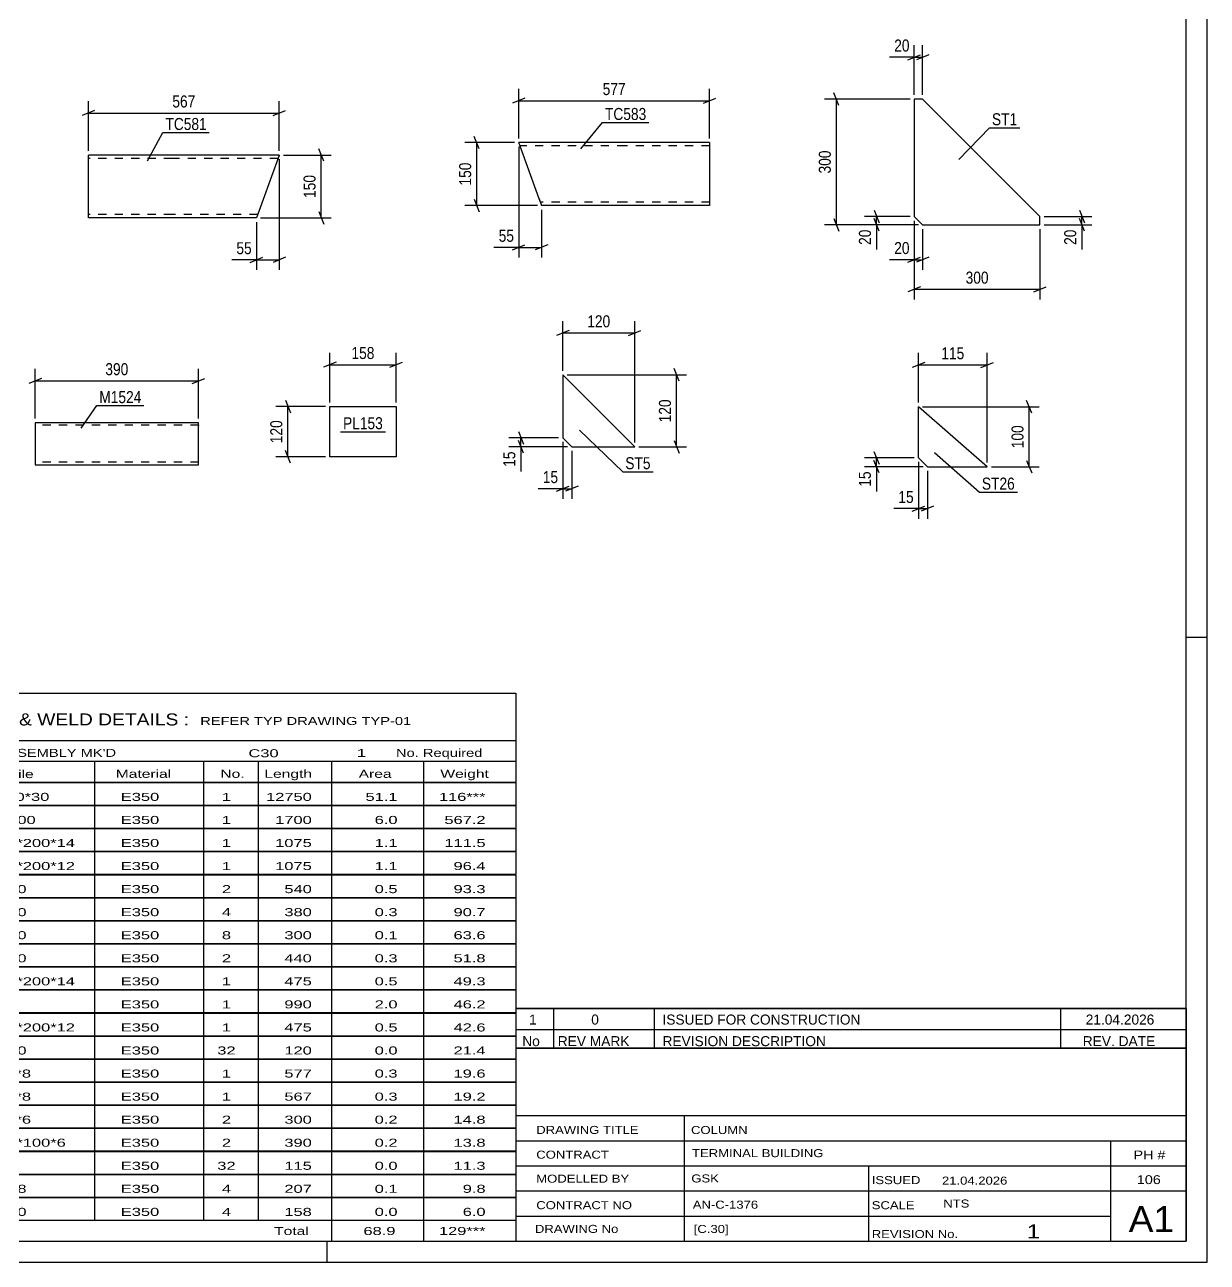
# Model space of a CAD drawing. Header units: millimetres. Extents: x 0 to 841, y 0 to 594.
# Drawn here: x 558.8 to 841, y 0 to 295.2 of the extents above; entities that cross this region are included whole.
import ezdxf

# ---------------------------------------------------------------- set-up
doc = ezdxf.new("R2010")
doc.units = ezdxf.units.MM
doc.linetypes.add('DXK_LINE_DOT2', pattern=[3.9198, 1.9599, -1.9599])
doc.styles.add('Arial Narrow', font='ARIALN.TTF', dxfattribs={"height": 0.2})

# ---------------------------------------------------------------- blocks, each defined once
blk = doc.blocks.new('Unknown-284856302-1131')
at = {"color": 5, "linetype": 'Continuous'}
for p, q in [((841, 0), (841, 594)), ((836, 5), (836, 589)), ((841, 149), (836, 149)), ((5, 5), (836, 5)), ((631, 0), (631, 5)), ((0, 0), (841, 0))]:
    blk.add_line(p, q, dxfattribs=at)
blk = doc.blocks.new('Part-284856302-32561 - 32560')
at = {"color": 2, "linetype": 'Continuous'}
for p, q in [((702.15, 267.09), (676.69, 267.09)), ((681.57, 253.69), (676.69, 267.09)), ((722.25, 267.09), (702.25, 267.09)), ((722.25, 267.09), (722.25, 266.97)), ((722.25, 266.97), (722.25, 252.09)), ((681.57, 253.69), (682.15, 252.09)), ((702.15, 252.09), (682.15, 252.09)), ((722.25, 252.09), (702.25, 252.09))]:
    blk.add_line(p, q, dxfattribs=at)
at = {"color": 7, "linetype": 'DXK_LINE_DOT2'}
for p, q in [((702.15, 266.29), (676.98, 266.29)), ((722.25, 266.29), (702.25, 266.29)), ((682.11, 252.21), (681.57, 253.69)), ((681.86, 252.89), (681.84, 252.95)), ((702.15, 252.89), (681.86, 252.89)), ((722.25, 252.89), (702.25, 252.89)), ((722.25, 252.89), (722.25, 252.95))]:
    blk.add_line(p, q, dxfattribs=at)
blk = doc.blocks.new('Part-284856302-32621 - 32620')
at = {"color": 2, "linetype": 'Continuous'}
for p, q in [((687.22, 211.68), (687.22, 196.68)), ((687.22, 211.68), (704.37, 194.53)), ((687.22, 196.68), (689.37, 194.53)), ((689.37, 194.53), (704.37, 194.53))]:
    blk.add_line(p, q, dxfattribs=at)
blk = doc.blocks.new('Part-284856302-32639 - 32638')
at = {"color": 2, "linetype": 'Continuous'}
for p, q in [((773.08, 277.47), (771.08, 277.47)), ((771.08, 277.47), (771.08, 249.47)), ((801.08, 249.47), (773.08, 277.47)), ((771.08, 249.47), (773.08, 247.47)), ((801.08, 247.47), (801.08, 249.47)), ((773.08, 247.47), (801.08, 247.47))]:
    blk.add_line(p, q, dxfattribs=at)
blk = doc.blocks.new('Part-284856302-32654 - 32653')
at = {"color": 2, "linetype": 'Continuous'}
for p, q in [((594, 264.13), (574, 264.13)), ((574, 250.73), (574, 264.13)), ((619.56, 264.13), (594.1, 264.13)), ((619.56, 264.13), (618.98, 262.53)), ((618.98, 262.53), (614.1, 249.13)), ((574, 249.13), (574, 250.73)), ((594, 249.13), (574, 249.13)), ((614.1, 249.13), (594.1, 249.13))]:
    blk.add_line(p, q, dxfattribs=at)
at = {"color": 7, "linetype": 'DXK_LINE_DOT2'}
for p, q in [((594, 263.33), (574, 263.33)), ((619.27, 263.33), (594.1, 263.33)), ((619.52, 264.01), (618.98, 262.53)), ((574, 249.26), (574, 250.73)), ((574, 249.93), (574, 249.99)), ((594, 249.93), (574, 249.93)), ((614.4, 249.93), (594.1, 249.93)), ((614.4, 249.93), (614.42, 249.99))]:
    blk.add_line(p, q, dxfattribs=at)
blk = doc.blocks.new('Part-284856302-32680 - 32679')
at = {"color": 2, "linetype": 'Continuous'}
for p, q in [((631.62, 192.12), (631.62, 204.12)), ((631.62, 204.12), (647.43, 204.12)), ((647.43, 204.12), (647.43, 192.12)), ((647.43, 192.12), (631.62, 192.12))]:
    blk.add_line(p, q, dxfattribs=at)
blk = doc.blocks.new('Part-284856302-32694 - 32693')
at = {"color": 2, "linetype": 'Continuous'}
for p, q in [((600.3, 200.26), (561.29, 200.26)), ((561.29, 200.26), (561.29, 190.35)), ((600.3, 191.46), (600.3, 200.26)), ((561.29, 190.35), (561.29, 190.26)), ((561.29, 190.26), (600.3, 190.26)), ((600.3, 190.26), (600.3, 191.46))]:
    blk.add_line(p, q, dxfattribs=at)
at = {"color": 7, "linetype": 'DXK_LINE_DOT2'}
for p, q in [((600.3, 199.66), (561.29, 199.66)), ((600.3, 199.66), (600.3, 199.61)), ((600.3, 199.61), (600.3, 199.66)), ((600.3, 199.52), (600.3, 199.61)), ((600.3, 199.61), (600.3, 199.52)), ((561.29, 190.86), (561.29, 190.9)), ((600.3, 190.86), (561.29, 190.86)), ((600.3, 190.9), (600.3, 191.23)), ((600.3, 190.86), (600.3, 190.9))]:
    blk.add_line(p, q, dxfattribs=at)
blk = doc.blocks.new('Part-284856302-32742 - 32741')
at = {"color": 2, "linetype": 'Continuous'}
for p, q in [((772.07, 191.92), (772.07, 204.06)), ((788.5, 189.78), (772.07, 204.06)), ((774.21, 189.78), (772.07, 191.92)), ((774.21, 189.78), (788.5, 189.78))]:
    blk.add_line(p, q, dxfattribs=at)
blk = doc.blocks.new('StraightDimension-284856302-32804 - 32560')
at = {"color": 7, "linetype": 'Continuous'}
for p, q in [((675.69, 267.09), (663.84, 267.09)), ((667.29, 265.59), (666.09, 268.59)), ((666.69, 252.09), (666.69, 267.09)), ((681.15, 252.09), (663.84, 252.09)), ((666.09, 253.59), (667.29, 250.59))]:
    blk.add_line(p, q, dxfattribs=at)
at = {"color": 0}
blk.add_wipeout([(665.94, 262.93), (661.74, 262.93), (661.74, 256.25), (665.94, 256.25)], dxfattribs=at)
at = {"color": 3, "style": 'Arial Narrow'}
blk.add_text('150', height=2.863, rotation=90.0002, dxfattribs=at).set_placement((665.34, 256.85))
blk = doc.blocks.new('StraightDimension-284856302-32811 - 32560')
at = {"color": 7, "linetype": 'Continuous'}
for p, q in [((678.19, 277.69), (675.19, 276.49)), ((676.69, 268.09), (676.69, 279.94)), ((720.75, 276.49), (723.75, 277.69)), ((722.25, 268.09), (722.25, 279.94)), ((676.69, 277.09), (722.25, 277.09))]:
    blk.add_line(p, q, dxfattribs=at)
at = {"color": 0}
blk.add_wipeout([(702.81, 277.84), (702.81, 282.04), (696.13, 282.04), (696.13, 277.84)], dxfattribs=at)
at = {"color": 3, "style": 'Arial Narrow'}
blk.add_text('577', height=2.863, dxfattribs=at).set_placement((696.73, 278.44))
blk = doc.blocks.new('StraightDimension-284856302-32799 - 32560')
at = {"color": 7, "linetype": 'Continuous'}
for p, q in [((676.69, 266.09), (676.69, 239.69)), ((682.15, 251.09), (682.15, 239.69)), ((675.19, 241.49), (678.19, 242.69)), ((676.69, 242.09), (682.15, 242.09)), ((683.65, 242.69), (680.65, 241.49))]:
    blk.add_line(p, q, dxfattribs=at)
at = {"color": 0}
blk.add_wipeout([(676.17, 242.84), (676.17, 247.04), (671.31, 247.04), (671.31, 242.84)], dxfattribs=at)
at = {"color": 7, "linetype": 'Continuous'}
blk.add_line((676.69, 242.09), (670.79, 242.09), dxfattribs=at)
blk.add_line((676.69, 242.09), (670.79, 242.09), dxfattribs=at)
at = {"color": 3, "style": 'Arial Narrow'}
blk.add_text('55', height=2.863, dxfattribs=at).set_placement((671.91, 243.44))
blk = doc.blocks.new('StraightDimension-284856302-33024 - 32620')
at = {"color": 7, "linetype": 'Continuous'}
for p, q in [((676.62, 198.18), (677.82, 195.18)), ((686.22, 196.68), (674.37, 196.68)), ((677.82, 193.03), (676.62, 196.03)), ((677.22, 194.53), (677.22, 196.68)), ((688.37, 194.53), (674.37, 194.53))]:
    blk.add_line(p, q, dxfattribs=at)
at = {"color": 0}
blk.add_wipeout([(676.47, 194.01), (672.27, 194.01), (672.27, 189.15), (676.47, 189.15)], dxfattribs=at)
at = {"color": 7, "linetype": 'Continuous'}
blk.add_line((677.22, 194.53), (677.22, 188.63), dxfattribs=at)
blk.add_line((677.22, 194.53), (677.22, 188.63), dxfattribs=at)
at = {"color": 3, "style": 'Arial Narrow'}
blk.add_text('15', height=2.863, rotation=90.0002, dxfattribs=at).set_placement((675.87, 189.75))
blk = doc.blocks.new('StraightDimension-284856302-33019 - 32620')
at = {"color": 7, "linetype": 'Continuous'}
for p, q in [((687.22, 212.68), (687.22, 224.53)), ((704.37, 195.53), (704.37, 224.53)), ((688.72, 222.28), (685.72, 221.08)), ((687.22, 221.68), (704.37, 221.68)), ((702.87, 221.08), (705.87, 222.28))]:
    blk.add_line(p, q, dxfattribs=at)
at = {"color": 0}
blk.add_wipeout([(699.14, 222.43), (699.14, 226.63), (692.45, 226.63), (692.45, 222.43)], dxfattribs=at)
at = {"color": 3, "style": 'Arial Narrow'}
blk.add_text('120', height=2.863, dxfattribs=at).set_placement((693.05, 223.03))
blk = doc.blocks.new('StraightDimension-284856302-33029 - 32620')
at = {"color": 7, "linetype": 'Continuous'}
for p, q in [((714.97, 210.18), (713.77, 213.18)), ((688.22, 211.68), (716.77, 211.68)), ((714.37, 194.53), (714.37, 211.68)), ((713.77, 196.03), (714.97, 193.03)), ((705.37, 194.53), (716.77, 194.53))]:
    blk.add_line(p, q, dxfattribs=at)
at = {"color": 0}
blk.add_wipeout([(713.62, 206.45), (709.42, 206.45), (709.42, 199.76), (713.62, 199.76)], dxfattribs=at)
at = {"color": 3, "style": 'Arial Narrow'}
blk.add_text('120', height=2.863, rotation=90.0002, dxfattribs=at).set_placement((713.02, 200.36))
blk = doc.blocks.new('StraightDimension-284856302-33014 - 32620')
at = {"color": 7, "linetype": 'Continuous'}
for p, q in [((687.22, 195.68), (687.22, 182.13)), ((689.37, 193.53), (689.37, 182.13)), ((685.72, 183.93), (688.72, 185.13)), ((687.22, 184.53), (689.37, 184.53)), ((690.87, 185.13), (687.87, 183.93))]:
    blk.add_line(p, q, dxfattribs=at)
at = {"color": 0}
blk.add_wipeout([(686.7, 185.28), (686.7, 189.48), (681.84, 189.48), (681.84, 185.28)], dxfattribs=at)
at = {"color": 7, "linetype": 'Continuous'}
blk.add_line((687.22, 184.53), (681.32, 184.53), dxfattribs=at)
blk.add_line((687.22, 184.53), (681.32, 184.53), dxfattribs=at)
at = {"color": 3, "style": 'Arial Narrow'}
blk.add_text('15', height=2.863, dxfattribs=at).set_placement((682.44, 185.88))
blk = doc.blocks.new('StraightDimension-284856302-33034 - 32638')
at = {"color": 7, "linetype": 'Continuous'}
for p, q in [((771.08, 278.47), (771.08, 290.32)), ((773.08, 278.47), (773.08, 290.32)), ((769.58, 286.87), (772.58, 288.07)), ((771.08, 287.47), (773.08, 287.47)), ((774.58, 288.07), (771.58, 286.87))]:
    blk.add_line(p, q, dxfattribs=at)
at = {"color": 0}
blk.add_wipeout([(770.56, 288.22), (770.56, 292.42), (765.7, 292.42), (765.7, 288.22)], dxfattribs=at)
at = {"color": 7, "linetype": 'Continuous'}
blk.add_line((771.08, 287.47), (765.17, 287.47), dxfattribs=at)
blk.add_line((771.08, 287.47), (765.17, 287.47), dxfattribs=at)
at = {"color": 3, "style": 'Arial Narrow'}
blk.add_text('20', height=2.863, dxfattribs=at).set_placement((766.3, 288.82))
blk = doc.blocks.new('StraightDimension-284856302-33039 - 32638')
at = {"color": 7, "linetype": 'Continuous'}
for p, q in [((771.08, 248.47), (771.08, 236.76)), ((773.08, 246.47), (773.08, 236.76)), ((769.58, 238.56), (772.58, 239.76)), ((771.08, 239.16), (773.08, 239.16)), ((774.58, 239.76), (771.58, 238.56))]:
    blk.add_line(p, q, dxfattribs=at)
at = {"color": 0}
blk.add_wipeout([(770.56, 239.91), (770.56, 244.11), (765.7, 244.11), (765.7, 239.91)], dxfattribs=at)
at = {"color": 7, "linetype": 'Continuous'}
blk.add_line((771.08, 239.16), (765.17, 239.16), dxfattribs=at)
blk.add_line((771.08, 239.16), (765.17, 239.16), dxfattribs=at)
at = {"color": 3, "style": 'Arial Narrow'}
blk.add_text('20', height=2.863, dxfattribs=at).set_placement((766.3, 240.51))
blk = doc.blocks.new('StraightDimension-284856302-33044 - 32638')
at = {"color": 7, "linetype": 'Continuous'}
for p, q in [((810.48, 250.97), (811.68, 247.97)), ((802.08, 249.47), (813.48, 249.47)), ((811.68, 245.97), (810.48, 248.97)), ((811.08, 247.47), (811.08, 249.47)), ((802.08, 247.47), (813.48, 247.47))]:
    blk.add_line(p, q, dxfattribs=at)
at = {"color": 0}
blk.add_wipeout([(810.33, 246.94), (806.13, 246.94), (806.13, 242.09), (810.33, 242.09)], dxfattribs=at)
at = {"color": 7, "linetype": 'Continuous'}
blk.add_line((811.08, 247.47), (811.08, 241.56), dxfattribs=at)
blk.add_line((811.08, 247.47), (811.08, 241.56), dxfattribs=at)
at = {"color": 3, "style": 'Arial Narrow'}
blk.add_text('20', height=2.863, rotation=90.0002, dxfattribs=at).set_placement((809.73, 242.69))
blk = doc.blocks.new('StraightDimension-284856302-33049 - 32638')
at = {"color": 7, "linetype": 'Continuous'}
for p, q in [((761.49, 250.97), (762.69, 247.97)), ((770.08, 249.47), (759.24, 249.47)), ((762.69, 245.97), (761.49, 248.97)), ((762.09, 247.47), (762.09, 249.47)), ((772.08, 247.47), (759.24, 247.47))]:
    blk.add_line(p, q, dxfattribs=at)
at = {"color": 0}
blk.add_wipeout([(761.34, 246.94), (757.14, 246.94), (757.14, 242.09), (761.34, 242.09)], dxfattribs=at)
at = {"color": 7, "linetype": 'Continuous'}
blk.add_line((762.09, 247.47), (762.09, 241.56), dxfattribs=at)
blk.add_line((762.09, 247.47), (762.09, 241.56), dxfattribs=at)
at = {"color": 3, "style": 'Arial Narrow'}
blk.add_text('20', height=2.863, rotation=90.0002, dxfattribs=at).set_placement((760.74, 242.69))
blk = doc.blocks.new('StraightDimension-284856302-33054 - 32638')
at = {"color": 7, "linetype": 'Continuous'}
for p, q in [((771.08, 248.47), (771.08, 229.7)), ((801.08, 246.47), (801.08, 229.7)), ((772.58, 232.7), (769.58, 231.5)), ((771.08, 232.1), (801.08, 232.1)), ((799.58, 231.5), (802.58, 232.7))]:
    blk.add_line(p, q, dxfattribs=at)
at = {"color": 0}
blk.add_wipeout([(789.42, 232.85), (789.42, 237.05), (782.74, 237.05), (782.74, 232.85)], dxfattribs=at)
at = {"color": 3, "style": 'Arial Narrow'}
blk.add_text('300', height=2.863, dxfattribs=at).set_placement((783.34, 233.45))
blk = doc.blocks.new('StraightDimension-284856302-33059 - 32638')
at = {"color": 7, "linetype": 'Continuous'}
for p, q in [((753.11, 275.97), (751.91, 278.97)), ((770.08, 277.47), (749.66, 277.47)), ((752.51, 247.47), (752.51, 277.47)), ((751.91, 248.97), (753.11, 245.97)), ((772.08, 247.47), (749.66, 247.47))]:
    blk.add_line(p, q, dxfattribs=at)
at = {"color": 0}
blk.add_wipeout([(751.76, 265.81), (747.56, 265.81), (747.56, 259.13), (751.76, 259.13)], dxfattribs=at)
at = {"color": 3, "style": 'Arial Narrow'}
blk.add_text('300', height=2.863, rotation=90.0002, dxfattribs=at).set_placement((751.16, 259.73))
blk = doc.blocks.new('StraightDimension-284856302-34618 - 32653')
at = {"color": 7, "linetype": 'Continuous'}
for p, q in [((620.56, 264.13), (631.96, 264.13)), ((630.16, 262.63), (628.96, 265.63)), ((629.56, 249.13), (629.56, 264.13)), ((615.1, 249.13), (631.96, 249.13)), ((628.96, 250.63), (630.16, 247.63))]:
    blk.add_line(p, q, dxfattribs=at)
at = {"color": 0}
blk.add_wipeout([(628.81, 259.98), (624.61, 259.98), (624.61, 253.29), (628.81, 253.29)], dxfattribs=at)
at = {"color": 3, "style": 'Arial Narrow'}
blk.add_text('150', height=2.863, rotation=90.0002, dxfattribs=at).set_placement((628.21, 253.89))
blk = doc.blocks.new('StraightDimension-284856302-33064 - 32653')
at = {"color": 7, "linetype": 'Continuous'}
for p, q in [((619.56, 263.13), (619.56, 236.73)), ((614.1, 248.13), (614.1, 236.73)), ((612.6, 238.53), (615.6, 239.73)), ((614.1, 239.13), (619.56, 239.13)), ((621.06, 239.73), (618.06, 238.53))]:
    blk.add_line(p, q, dxfattribs=at)
at = {"color": 0}
blk.add_wipeout([(613.58, 239.88), (613.58, 244.08), (608.72, 244.08), (608.72, 239.88)], dxfattribs=at)
at = {"color": 7, "linetype": 'Continuous'}
blk.add_line((614.1, 239.13), (608.2, 239.13), dxfattribs=at)
blk.add_line((614.1, 239.13), (608.2, 239.13), dxfattribs=at)
at = {"color": 3, "style": 'Arial Narrow'}
blk.add_text('55', height=2.863, dxfattribs=at).set_placement((609.32, 240.48))
blk = doc.blocks.new('StraightDimension-284856302-33079 - 32653')
at = {"color": 7, "linetype": 'Continuous'}
for p, q in [((575.5, 274.73), (572.5, 273.53)), ((574, 265.13), (574, 276.98)), ((618.06, 273.53), (621.06, 274.73)), ((619.56, 265.13), (619.56, 276.98)), ((574, 274.13), (619.56, 274.13))]:
    blk.add_line(p, q, dxfattribs=at)
at = {"color": 0}
blk.add_wipeout([(600.13, 274.88), (600.13, 279.08), (593.44, 279.08), (593.44, 274.88)], dxfattribs=at)
at = {"color": 3, "style": 'Arial Narrow'}
blk.add_text('567', height=2.863, dxfattribs=at).set_placement((594.04, 275.48))
blk = doc.blocks.new('StraightDimension-284856302-33138 - 32679')
at = {"color": 7, "linetype": 'Continuous'}
for p, q in [((630.62, 204.12), (618.77, 204.12)), ((621.02, 205.62), (622.22, 202.62)), ((621.62, 192.12), (621.62, 204.12)), ((630.62, 192.12), (618.77, 192.12)), ((622.22, 190.62), (621.02, 193.62))]:
    blk.add_line(p, q, dxfattribs=at)
at = {"color": 0}
blk.add_wipeout([(620.87, 201.47), (616.67, 201.47), (616.67, 194.78), (620.87, 194.78)], dxfattribs=at)
at = {"color": 3, "style": 'Arial Narrow'}
blk.add_text('120', height=2.863, rotation=90.0002, dxfattribs=at).set_placement((620.27, 195.38))
blk = doc.blocks.new('StraightDimension-284856302-33143 - 32679')
at = {"color": 7, "linetype": 'Continuous'}
for p, q in [((631.62, 205.12), (631.62, 216.97)), ((647.43, 205.12), (647.43, 216.97)), ((633.12, 214.72), (630.12, 213.52)), ((631.62, 214.12), (647.43, 214.12)), ((645.93, 213.52), (648.93, 214.72))]:
    blk.add_line(p, q, dxfattribs=at)
at = {"color": 0}
blk.add_wipeout([(642.86, 214.87), (642.86, 219.07), (636.18, 219.07), (636.18, 214.87)], dxfattribs=at)
at = {"color": 3, "style": 'Arial Narrow'}
blk.add_text('158', height=2.863, dxfattribs=at).set_placement((636.78, 215.47))
blk = doc.blocks.new('StraightDimension-284856302-33148 - 32693')
at = {"color": 7, "linetype": 'Continuous'}
for p, q in [((561.29, 201.26), (561.29, 213.11)), ((600.3, 201.26), (600.3, 213.11)), ((562.79, 210.86), (559.79, 209.66)), ((561.29, 210.26), (600.3, 210.26)), ((598.8, 209.66), (601.8, 210.86))]:
    blk.add_line(p, q, dxfattribs=at)
at = {"color": 0}
blk.add_wipeout([(584.14, 211.01), (584.14, 215.21), (577.45, 215.21), (577.45, 211.01)], dxfattribs=at)
at = {"color": 3, "style": 'Arial Narrow'}
blk.add_text('390', height=2.863, dxfattribs=at).set_placement((578.05, 211.61))
blk = doc.blocks.new('StraightDimension-284856302-33242 - 32741')
at = {"color": 7, "linetype": 'Continuous'}
for p, q in [((773.07, 204.06), (800.9, 204.06)), ((799.1, 202.56), (797.9, 205.56)), ((798.5, 189.78), (798.5, 204.06)), ((789.5, 189.78), (800.9, 189.78)), ((797.9, 191.28), (799.1, 188.28))]:
    blk.add_line(p, q, dxfattribs=at)
at = {"color": 0}
blk.add_wipeout([(797.75, 200.26), (793.55, 200.26), (793.55, 193.58), (797.75, 193.58)], dxfattribs=at)
at = {"color": 3, "style": 'Arial Narrow'}
blk.add_text('100', height=2.863, rotation=90.0002, dxfattribs=at).set_placement((797.15, 194.18))
blk = doc.blocks.new('StraightDimension-284856302-33232 - 32741')
at = {"color": 7, "linetype": 'Continuous'}
for p, q in [((772.07, 205.06), (772.07, 216.91)), ((788.5, 190.78), (788.5, 216.91)), ((773.57, 214.66), (770.57, 213.46)), ((772.07, 214.06), (788.5, 214.06)), ((787, 213.46), (790, 214.66))]:
    blk.add_line(p, q, dxfattribs=at)
at = {"color": 0}
blk.add_wipeout([(783.63, 214.81), (783.63, 219.01), (776.94, 219.01), (776.94, 214.81)], dxfattribs=at)
at = {"color": 3, "style": 'Arial Narrow'}
blk.add_text('115', height=2.863, dxfattribs=at).set_placement((777.54, 215.41))
blk = doc.blocks.new('StraightDimension-284856302-33227 - 32741')
at = {"color": 7, "linetype": 'Continuous'}
for p, q in [((772.07, 190.92), (772.07, 177.38)), ((774.21, 188.78), (774.21, 177.38)), ((770.57, 179.18), (773.57, 180.38)), ((775.71, 180.38), (772.71, 179.18)), ((772.07, 179.78), (774.21, 179.78))]:
    blk.add_line(p, q, dxfattribs=at)
at = {"color": 0}
blk.add_wipeout([(771.55, 180.53), (771.55, 184.73), (766.69, 184.73), (766.69, 180.53)], dxfattribs=at)
at = {"color": 7, "linetype": 'Continuous'}
blk.add_line((772.07, 179.78), (766.17, 179.78), dxfattribs=at)
blk.add_line((772.07, 179.78), (766.17, 179.78), dxfattribs=at)
at = {"color": 3, "style": 'Arial Narrow'}
blk.add_text('15', height=2.863, dxfattribs=at).set_placement((767.29, 181.13))
blk = doc.blocks.new('StraightDimension-284856302-33237 - 32741')
at = {"color": 7, "linetype": 'Continuous'}
for p, q in [((771.07, 191.92), (759.22, 191.92)), ((761.47, 193.42), (762.67, 190.42)), ((762.07, 189.78), (762.07, 191.92)), ((773.21, 189.78), (759.22, 189.78)), ((762.67, 188.28), (761.47, 191.28))]:
    blk.add_line(p, q, dxfattribs=at)
at = {"color": 0}
blk.add_wipeout([(761.32, 189.25), (757.12, 189.25), (757.12, 184.4), (761.32, 184.4)], dxfattribs=at)
at = {"color": 7, "linetype": 'Continuous'}
blk.add_line((762.07, 189.78), (762.07, 183.87), dxfattribs=at)
blk.add_line((762.07, 189.78), (762.07, 183.87), dxfattribs=at)
at = {"color": 3, "style": 'Arial Narrow'}
blk.add_text('15', height=2.863, rotation=90.0002, dxfattribs=at).set_placement((760.72, 185))
blk = doc.blocks.new('Unknown-284856302-36116')
at = {"color": 7, "linetype": 'Continuous'}
for p, q in [((676, 60.55), (836, 60.55)), ((836, 60.55), (676, 60.55)), ((676, 60.55), (676, 55.55)), ((685, 60.55), (685, 55.55)), ((709, 60.55), (709, 55.55)), ((806, 60.55), (806, 55.55)), ((836, 60.55), (836, 55.55)), ((676, 55.55), (836, 55.55)), ((676, 55.55), (676, 51.05)), ((676, 55.55), (836, 55.55)), ((685, 55.55), (685, 51.05)), ((709, 55.55), (709, 51.05)), ((806, 55.55), (806, 51.05)), ((836, 55.55), (836, 51.05)), ((836, 51.05), (676, 51.05))]:
    blk.add_line(p, q, dxfattribs=at)
at = {"color": 7, "linetype": 'Continuous', "style": 'Arial Narrow'}
for s, height, width, p in [('1', 2.39, 1.196471, (679.16, 56.7)), ('0', 2.39, 1.196471, (694, 56.7)), ('ISSUED FOR CONSTRUCTION', 2.3861, 1.196471, (711, 56.7)), ('21.04.2026', 2.386, 1.196471, (812, 56.7)), ('No', 2.386, 1.2, (677.54, 51.55)), ('REV MARK', 2.386, 1.2, (686, 51.55)), ('REVISION DESCRIPTION', 2.3861, 1.2, (711, 51.55)), ('REV. DATE', 2.386, 1.2, (811.28, 51.55))]:
    blk.add_text(s, height=height, dxfattribs=dict(at, width=width)).set_placement(p)
blk = doc.blocks.new('Unknown-284856302-36113')
at = {"color": 7, "linetype": 'Continuous'}
for p, q in [((676, 51.05), (676, 5)), ((676, 51.05), (836, 51.05)), ((836, 51), (836, 5)), ((676, 35), (836, 35)), ((716.14, 35), (716.14, 5)), ((676, 29), (836, 29)), ((818, 5.05), (818, 29.05)), ((676, 23), (836, 23)), ((760.14, 23), (760.14, 5)), ((676, 17), (836, 17)), ((676, 11), (818, 11)), ((676, 5), (836, 5))]:
    blk.add_line(p, q, dxfattribs=at)
at = {"color": 7, "style": 'Arial Narrow'}
for s, height, width, p in [('DRAWING TITLE', 1.9089, 1.425378, (680.88, 30.61)), ('COLUMN', 1.909, 1.425378, (717.81, 30.59)), ('CONTRACT', 1.909, 1.425378, (680.88, 24.71)), ('TERMINAL BUILDING', 1.9089, 1.425378, (718.06, 25.07)), ('MODELLED BY', 1.9089, 1.425378, (680.88, 18.98)), ('GSK', 1.909, 1.425378, (717.88, 19.04)), ('ISSUED', 1.909, 1.425378, (760.94, 18.64)), ('21.04.2026', 1.909, 1.425378, (777.69, 18.52)), ('CONTRACT NO', 1.9089, 1.425378, (680.88, 12.66)), ('AN-C-1376', 1.909, 1.425378, (718.23, 12.78)), ('SCALE', 1.909, 1.425378, (760.94, 12.65)), ('A1', 6.204, 1.25, (822.24, 7.2)), ('DRAWING No', 1.909, 1.425378, (680.56, 7)), ('[C.30]', 1.909, 1.425378, (718.46, 6.99)), ('1', 3.34, 1.5, (797.91, 5.68)), ('REVISION No.', 1.9089, 1.425378, (760.94, 5.77))]:
    blk.add_text(s, height=height, dxfattribs=dict(at, width=width)).set_placement(p)
at = {"color": 7, "linetype": 'Continuous', "style": 'Arial Narrow'}
for s, height, width, p in [('PH #', 2.1, 1.42538, (823.4, 24.55)), ('106', 2.1, 1.42538, (824.19, 18.65)), ('NTS', 1.909, 1.425378, (778, 13.05))]:
    blk.add_text(s, height=height, dxfattribs=dict(at, width=width)).set_placement(p)
blk = doc.blocks.new('Unknown-284856302-36114')
at = {"color": 7, "linetype": 'Continuous'}
for p, q in [((516, 135.75), (676, 135.75)), ((516, 124.5), (516, 135.75)), ((676, 135.75), (676, 124.5)), ((516, 124.5), (676, 124.5)), ((516, 124.5), (516, 119.5)), ((676, 124.5), (676, 119.5)), ((516, 119.5), (676, 119.5)), ((516, 119.5), (516, 114.5)), ((540, 119.5), (540, 114.5)), ((575.5, 119.5), (575.5, 114.5)), ((601.5, 119.5), (601.5, 114.5)), ((614.5, 119.5), (614.5, 114.5)), ((632, 119.5), (632, 114.5)), ((654, 119.5), (654, 114.5)), ((676, 119.5), (676, 114.5)), ((516, 114.5), (676, 114.5)), ((516, 114.45), (516, 109.05)), ((516, 114.45), (676, 114.45)), ((540, 114.5), (540, 109)), ((575.5, 114.5), (575.5, 109)), ((601.5, 114.5), (601.5, 109)), ((614.5, 114.5), (614.5, 109)), ((632, 114.5), (632, 109)), ((654, 114.5), (654, 109)), ((676, 114.45), (676, 109.05)), ((516, 109.05), (676, 109.05)), ((516, 108.95), (516, 103.55)), ((516, 108.95), (676, 108.95)), ((540, 109), (540, 103.5)), ((575.5, 109), (575.5, 103.5)), ((601.5, 109), (601.5, 103.5)), ((614.5, 109), (614.5, 103.5)), ((632, 109), (632, 103.5)), ((654, 109), (654, 103.5)), ((676, 108.95), (676, 103.55)), ((516, 103.55), (676, 103.55)), ((516, 103.45), (516, 98.05)), ((516, 103.45), (676, 103.45)), ((540, 103.5), (540, 98)), ((575.5, 103.5), (575.5, 98)), ((601.5, 103.5), (601.5, 98)), ((614.5, 103.5), (614.5, 98)), ((632, 103.5), (632, 98)), ((654, 103.5), (654, 98)), ((676, 103.45), (676, 98.05)), ((516, 98.05), (676, 98.05)), ((516, 97.95), (516, 92.55)), ((516, 97.95), (676, 97.95)), ((540, 98), (540, 92.5)), ((575.5, 98), (575.5, 92.5)), ((601.5, 98), (601.5, 92.5)), ((614.5, 98), (614.5, 92.5)), ((632, 98), (632, 92.5)), ((654, 98), (654, 92.5)), ((676, 97.95), (676, 92.55)), ((516, 92.55), (676, 92.55)), ((516, 92.45), (516, 87.05)), ((516, 92.45), (676, 92.45)), ((540, 92.5), (540, 87)), ((575.5, 92.5), (575.5, 87)), ((601.5, 92.5), (601.5, 87)), ((614.5, 92.5), (614.5, 87)), ((632, 92.5), (632, 87)), ((654, 92.5), (654, 87)), ((676, 92.45), (676, 87.05)), ((516, 87.05), (676, 87.05)), ((516, 86.95), (516, 81.55)), ((516, 86.95), (676, 86.95)), ((540, 87), (540, 81.5)), ((575.5, 87), (575.5, 81.5)), ((601.5, 87), (601.5, 81.5)), ((614.5, 87), (614.5, 81.5)), ((632, 87), (632, 81.5)), ((654, 87), (654, 81.5)), ((676, 86.95), (676, 81.55)), ((516, 81.55), (676, 81.55)), ((516, 81.45), (516, 76.05)), ((516, 81.45), (676, 81.45)), ((540, 81.5), (540, 76)), ((575.5, 81.5), (575.5, 76)), ((601.5, 81.5), (601.5, 76)), ((614.5, 81.5), (614.5, 76)), ((632, 81.5), (632, 76)), ((654, 81.5), (654, 76)), ((676, 81.45), (676, 76.05)), ((516, 76.05), (676, 76.05)), ((516, 75.95), (516, 70.55)), ((516, 75.95), (676, 75.95)), ((540, 76), (540, 70.5)), ((575.5, 76), (575.5, 70.5)), ((601.5, 76), (601.5, 70.5)), ((614.5, 76), (614.5, 70.5)), ((632, 76), (632, 70.5)), ((654, 76), (654, 70.5)), ((676, 75.95), (676, 70.55)), ((516, 70.55), (676, 70.55)), ((516, 70.45), (516, 65.05)), ((516, 70.45), (676, 70.45)), ((540, 70.5), (540, 65)), ((575.5, 70.5), (575.5, 65)), ((601.5, 70.5), (601.5, 65)), ((614.5, 70.5), (614.5, 65)), ((632, 70.5), (632, 65)), ((654, 70.5), (654, 65)), ((676, 70.45), (676, 65.05)), ((516, 65.05), (676, 65.05)), ((516, 64.95), (516, 59.55)), ((516, 64.95), (676, 64.95)), ((540, 65), (540, 59.5)), ((575.5, 65), (575.5, 59.5)), ((601.5, 65), (601.5, 59.5)), ((614.5, 65), (614.5, 59.5)), ((632, 65), (632, 59.5)), ((654, 65), (654, 59.5)), ((676, 64.95), (676, 59.55)), ((516, 59.55), (676, 59.55)), ((516, 59.45), (516, 54.05)), ((516, 59.45), (676, 59.45)), ((540, 59.5), (540, 54)), ((575.5, 59.5), (575.5, 54)), ((601.5, 59.5), (601.5, 54)), ((614.5, 59.5), (614.5, 54)), ((632, 59.5), (632, 54)), ((654, 59.5), (654, 54)), ((676, 59.45), (676, 54.05)), ((516, 54.05), (676, 54.05)), ((516, 53.95), (516, 48.55)), ((516, 53.95), (676, 53.95)), ((540, 54), (540, 48.5)), ((575.5, 54), (575.5, 48.5)), ((601.5, 54), (601.5, 48.5)), ((614.5, 54), (614.5, 48.5)), ((632, 54), (632, 48.5)), ((654, 54), (654, 48.5)), ((676, 53.95), (676, 48.55)), ((516, 48.55), (676, 48.55)), ((516, 48.45), (516, 43.05)), ((516, 48.45), (676, 48.45)), ((540, 48.5), (540, 43)), ((575.5, 48.5), (575.5, 43)), ((601.5, 48.5), (601.5, 43)), ((614.5, 48.5), (614.5, 43)), ((632, 48.5), (632, 43)), ((654, 48.5), (654, 43)), ((676, 48.45), (676, 43.05)), ((516, 43.05), (676, 43.05)), ((516, 42.95), (516, 37.55)), ((516, 42.95), (676, 42.95)), ((540, 43), (540, 37.5)), ((575.5, 43), (575.5, 37.5)), ((601.5, 43), (601.5, 37.5)), ((614.5, 43), (614.5, 37.5)), ((632, 43), (632, 37.5)), ((654, 43), (654, 37.5)), ((676, 42.95), (676, 37.55)), ((516, 37.55), (676, 37.55)), ((516, 37.45), (516, 32.05)), ((516, 37.45), (676, 37.45)), ((540, 37.5), (540, 32)), ((575.5, 37.5), (575.5, 32)), ((601.5, 37.5), (601.5, 32)), ((614.5, 37.5), (614.5, 32)), ((632, 37.5), (632, 32)), ((654, 37.5), (654, 32)), ((676, 37.45), (676, 32.05)), ((516, 32.05), (676, 32.05)), ((516, 31.95), (516, 26.55)), ((516, 31.95), (676, 31.95)), ((540, 32), (540, 26.5)), ((575.5, 32), (575.5, 26.5)), ((601.5, 32), (601.5, 26.5)), ((614.5, 32), (614.5, 26.5)), ((632, 32), (632, 26.5)), ((654, 32), (654, 26.5)), ((676, 31.95), (676, 26.55)), ((516, 26.55), (676, 26.55)), ((516, 26.45), (516, 21.05)), ((516, 26.45), (676, 26.45)), ((540, 26.5), (540, 21)), ((575.5, 26.5), (575.5, 21)), ((601.5, 26.5), (601.5, 21)), ((614.5, 26.5), (614.5, 21)), ((632, 26.5), (632, 21)), ((654, 26.5), (654, 21)), ((676, 26.45), (676, 21.05)), ((516, 21.05), (676, 21.05)), ((516, 20.95), (516, 15.55)), ((516, 20.95), (676, 20.95)), ((540, 21), (540, 15.5)), ((575.5, 21), (575.5, 15.5)), ((601.5, 21), (601.5, 15.5)), ((614.5, 21), (614.5, 15.5)), ((632, 21), (632, 15.5)), ((654, 21), (654, 15.5)), ((676, 20.95), (676, 15.55)), ((516, 15.55), (676, 15.55)), ((516, 15.45), (516, 10.05)), ((516, 15.45), (676, 15.45)), ((540, 15.5), (540, 10)), ((575.5, 15.5), (575.5, 10)), ((601.5, 15.5), (601.5, 10)), ((614.5, 15.5), (614.5, 10)), ((632, 15.5), (632, 10)), ((654, 15.5), (654, 10)), ((676, 15.45), (676, 10.05)), ((516, 10.05), (676, 10.05)), ((516, 10), (676, 10)), ((516, 10), (516, 5)), ((632, 10), (632, 5)), ((654, 10), (654, 5)), ((676, 10), (676, 5)), ((516, 5), (676, 5))]:
    blk.add_line(p, q, dxfattribs=at)
at = {"color": 7, "style": 'Arial Narrow'}
for s, height, width, p in [('GENERAL NOTES & WELD DETAILS :', 2.8633, 1.4, (517.15, 128.06)), ('REFER TYP DRAWING TYP-01', 1.9089, 1.6, (600.7, 128.16)), ("MATERIAL LIST FOR ASSEMBLY MK'D", 1.9089, 1.6, (517.15, 120.56)), ('C30', 1.909, 1.794707, (612.2, 120.47)), ('1', 1.91, 1.794707, (638.08, 120.56)), ('No. Required', 1.9089, 1.6, (647.41, 120.56)), ('Mark', 1.909, 1.7, (517.34, 115.5)), ('Profile', 1.909, 1.7, (550.41, 115.5)), ('Material', 1.909, 1.7, (580.54, 115.56)), ('No.', 1.909, 1.7, (605.5, 115.56)), ('Length', 1.909, 1.7, (616, 115.56)), ('Area', 1.909, 1.7, (638.5, 115.56)), ('Weight', 1.909, 1.7, (658, 115.56))]:
    blk.add_text(s, height=height, dxfattribs=dict(at, width=width)).set_placement(p)
at = {"color": 7, "linetype": 'Continuous', "style": 'Arial Narrow'}
for s, height, width, p in [('C30', 1.909, 1.794707, (517.5, 110.06)), ('SHS1000*30', 1.909, 1.794707, (542, 110.06)), ('E350', 1.909, 1.794707, (581.74, 110.06)), ('1', 1.91, 1.794707, (605.86, 110.06)), ('12750', 1.909, 1.794707, (616.4, 110.06)), ('51.1', 1.909, 1.794707, (640.13, 110.06)), ('116***', 1.909, 1.794707, (657.65, 110.06)), ('BP3', 1.909, 1.794707, (517.5, 104.56)), ('PL25*1700', 1.909, 1.794707, (542, 104.56)), ('E350', 1.909, 1.794707, (581.74, 104.56)), ('1', 1.91, 1.794707, (605.86, 104.56)), ('1700', 1.909, 1.794707, (618.58, 104.56)), ('6.0', 1.909, 1.794707, (642.32, 104.56)), ('567.2', 1.909, 1.794707, (658.96, 104.56)), ('BC146', 1.909, 1.794707, (517.5, 99.06)), ('RHS300*200*14', 1.9089, 1.794707, (542, 99.06)), ('E350', 1.909, 1.794707, (581.74, 99.06)), ('1', 1.91, 1.794707, (605.86, 99.06)), ('1075', 1.909, 1.794707, (618.58, 99.06)), ('1.1', 1.909, 1.794707, (642.32, 99.06)), ('111.5', 1.909, 1.794707, (658.96, 99.06)), ('TC10', 1.909, 1.794707, (517.5, 93.56)), ('RHS300*200*12', 1.9089, 1.794707, (542, 93.56)), ('E350', 1.909, 1.794707, (581.74, 93.56)), ('1', 1.91, 1.794707, (605.86, 93.56)), ('1075', 1.909, 1.794707, (618.58, 93.56)), ('1.1', 1.909, 1.794707, (642.32, 93.56)), ('96.4', 1.909, 1.794707, (661.14, 93.56)), ('SP5', 1.909, 1.794707, (517.5, 88.06)), ('PL25*440', 1.909, 1.794707, (542, 88.06)), ('E350', 1.909, 1.794707, (581.74, 88.06)), ('2', 1.91, 1.794707, (605.86, 88.06)), ('540', 1.909, 1.794707, (620.77, 88.06)), ('0.5', 1.909, 1.794707, (642.32, 88.06)), ('93.3', 1.909, 1.794707, (661.14, 88.06)), ('SP20', 1.909, 1.794707, (517.5, 82.56)), ('PL20*380', 1.909, 1.794707, (542, 82.56)), ('E350', 1.909, 1.794707, (581.74, 82.56)), ('4', 1.91, 1.794707, (605.86, 82.56)), ('380', 1.909, 1.794707, (620.77, 82.56)), ('0.3', 1.909, 1.794707, (642.32, 82.56)), ('90.7', 1.909, 1.794707, (661.14, 82.56)), ('ST1', 1.909, 1.794707, (517.5, 77.06)), ('PL20*300', 1.909, 1.794707, (542, 77.06)), ('E350', 1.909, 1.794707, (581.74, 77.06)), ('8', 1.91, 1.794707, (605.86, 77.06)), ('300', 1.909, 1.794707, (620.77, 77.06)), ('0.1', 1.909, 1.794707, (642.32, 77.06)), ('63.6', 1.909, 1.794707, (661.14, 77.06)), ('SP6', 1.909, 1.794707, (517.5, 71.56)), ('PL25*300', 1.909, 1.794707, (542, 71.56)), ('E350', 1.909, 1.794707, (581.74, 71.56)), ('2', 1.91, 1.794707, (605.86, 71.56)), ('440', 1.909, 1.794707, (620.77, 71.56)), ('0.3', 1.909, 1.794707, (642.32, 71.56)), ('51.8', 1.909, 1.794707, (661.14, 71.56)), ('BC7', 1.909, 1.794707, (517.5, 66.06)), ('RHS300*200*14', 1.9089, 1.794707, (542, 66.06)), ('E350', 1.909, 1.794707, (581.74, 66.06)), ('1', 1.91, 1.794707, (605.86, 66.06)), ('475', 1.909, 1.794707, (620.77, 66.06)), ('0.5', 1.909, 1.794707, (642.32, 66.06)), ('49.3', 1.909, 1.794707, (661.14, 66.06)), ('PL101', 1.909, 1.794707, (517.5, 60.56)), ('PL6*990', 1.909, 1.794707, (542, 60.56)), ('E350', 1.909, 1.794707, (581.74, 60.56)), ('1', 1.91, 1.794707, (605.86, 60.56)), ('990', 1.909, 1.794707, (620.77, 60.56)), ('2.0', 1.909, 1.794707, (642.32, 60.56)), ('46.2', 1.909, 1.794707, (661.14, 60.56)), ('TC7', 1.909, 1.794707, (517.5, 55.06)), ('RHS300*200*12', 1.9089, 1.794707, (542, 55.06)), ('E350', 1.909, 1.794707, (581.74, 55.06)), ('1', 1.91, 1.794707, (605.86, 55.06)), ('475', 1.909, 1.794707, (620.77, 55.06)), ('0.5', 1.909, 1.794707, (642.32, 55.06)), ('42.6', 1.909, 1.794707, (661.14, 55.06)), ('ST5', 1.909, 1.794707, (517.5, 49.56)), ('PL12*120', 1.909, 1.794707, (542, 49.56)), ('E350', 1.909, 1.794707, (581.74, 49.56)), ('32', 1.909, 1.794707, (604.76, 49.56)), ('120', 1.909, 1.794707, (620.77, 49.56)), ('0.0', 1.909, 1.794707, (642.32, 49.56)), ('21.4', 1.909, 1.794707, (661.14, 49.56)), ('TC583', 1.909, 1.794707, (517.5, 44.06)), ('SHS150*8', 1.909, 1.794707, (542, 44.06)), ('E350', 1.909, 1.794707, (581.74, 44.06)), ('1', 1.91, 1.794707, (605.86, 44.06)), ('577', 1.909, 1.794707, (620.77, 44.06)), ('0.3', 1.909, 1.794707, (642.32, 44.06)), ('19.6', 1.909, 1.794707, (661.14, 44.06)), ('TC581', 1.909, 1.794707, (517.5, 38.56)), ('SHS150*8', 1.909, 1.794707, (542, 38.56)), ('E350', 1.909, 1.794707, (581.74, 38.56)), ('1', 1.91, 1.794707, (605.86, 38.56)), ('567', 1.909, 1.794707, (620.77, 38.56)), ('0.3', 1.909, 1.794707, (642.32, 38.56)), ('19.2', 1.909, 1.794707, (661.14, 38.56)), ('BC46', 1.909, 1.794707, (517.5, 33.06)), ('SHS150*6', 1.909, 1.794707, (542, 33.06)), ('E350', 1.909, 1.794707, (581.74, 33.06)), ('2', 1.91, 1.794707, (605.86, 33.06)), ('300', 1.909, 1.794707, (620.77, 33.06)), ('0.2', 1.909, 1.794707, (642.32, 33.06)), ('14.8', 1.909, 1.794707, (661.14, 33.06)), ('M1524', 1.909, 1.794707, (517.5, 27.56)), ('RHS100*100*6', 1.9089, 1.794707, (542, 27.56)), ('E350', 1.909, 1.794707, (581.74, 27.56)), ('2', 1.91, 1.794707, (605.86, 27.56)), ('390', 1.909, 1.794707, (620.77, 27.56)), ('0.2', 1.909, 1.794707, (642.32, 27.56)), ('13.8', 1.909, 1.794707, (661.14, 27.56)), ('ST26', 1.909, 1.794707, (517.5, 22.06)), ('PL8*100', 1.909, 1.794707, (542, 22.06)), ('E350', 1.909, 1.794707, (581.74, 22.06)), ('32', 1.909, 1.794707, (604.76, 22.06)), ('115', 1.909, 1.794707, (620.77, 22.06)), ('0.0', 1.909, 1.794707, (642.32, 22.06)), ('11.3', 1.909, 1.794707, (661.14, 22.06)), ('PL152', 1.909, 1.794707, (517.5, 16.56)), ('PL12*158', 1.909, 1.794707, (542, 16.56)), ('E350', 1.909, 1.794707, (581.74, 16.56)), ('4', 1.91, 1.794707, (605.86, 16.56)), ('207', 1.909, 1.794707, (620.77, 16.56)), ('0.1', 1.909, 1.794707, (642.32, 16.56)), ('9.8', 1.909, 1.794707, (663.33, 16.56)), ('PL153', 1.909, 1.794707, (517.5, 11.06)), ('PL10*120', 1.909, 1.794707, (542, 11.06)), ('E350', 1.909, 1.794707, (581.74, 11.06)), ('4', 1.91, 1.794707, (605.86, 11.06)), ('158', 1.909, 1.794707, (620.77, 11.06)), ('0.0', 1.909, 1.794707, (642.32, 11.06)), ('6.0', 1.909, 1.794707, (663.33, 11.06)), ('Total', 1.909, 1.7, (618.33, 6.5)), ('68.9', 1.909, 1.794707, (639.64, 6.5)), ('129***', 1.909, 1.794707, (657.65, 6.5))]:
    blk.add_text(s, height=height, dxfattribs=dict(at, width=width)).set_placement(p)
blk = doc.blocks.new('Mark-284856302-33252 - 32560')
at = {"color": 0}
blk.add_wipeout([(707.15, 272.49), (707.15, 275.49), (697.28, 275.49), (697.28, 272.49)], dxfattribs=at)
blk.add_wipeout([(707.15, 272.49), (707.15, 275.49), (697.28, 275.49), (697.28, 272.49)], dxfattribs=at)
at = {"color": 30, "linetype": 'Continuous'}
for p, q in [((691.54, 265.63), (696.68, 271.89)), ((696.68, 271.89), (707.75, 271.89))]:
    blk.add_line(p, q, dxfattribs=at)
at = {"color": 3, "style": 'Arial Narrow'}
blk.add_text('TC583', height=2.863, dxfattribs=at).set_placement((697.28, 272.49))
blk = doc.blocks.new('Mark-284856302-33276 - 32620')
at = {"color": 0}
blk.add_wipeout([(708.16, 189.19), (708.16, 192.19), (702.13, 192.19), (702.13, 189.19)], dxfattribs=at)
blk.add_wipeout([(708.16, 189.19), (708.16, 192.19), (702.13, 192.19), (702.13, 189.19)], dxfattribs=at)
at = {"color": 30, "linetype": 'Continuous'}
for p, q in [((691.19, 198.51), (701.53, 188.59)), ((701.53, 188.59), (708.76, 188.59))]:
    blk.add_line(p, q, dxfattribs=at)
at = {"color": 3, "style": 'Arial Narrow'}
blk.add_text('ST5', height=2.863, dxfattribs=at).set_placement((702.13, 189.19))
blk = doc.blocks.new('Mark-284856302-33279 - 32638')
at = {"color": 0}
blk.add_wipeout([(795.65, 271.23), (795.65, 274.23), (789.62, 274.23), (789.62, 271.23)], dxfattribs=at)
blk.add_wipeout([(795.65, 271.23), (795.65, 274.23), (789.62, 274.23), (789.62, 271.23)], dxfattribs=at)
at = {"color": 30, "linetype": 'Continuous'}
for p, q in [((781.68, 263.06), (789.02, 270.63)), ((789.02, 270.63), (796.25, 270.63))]:
    blk.add_line(p, q, dxfattribs=at)
at = {"color": 3, "style": 'Arial Narrow'}
blk.add_text('ST1', height=2.863, dxfattribs=at).set_placement((789.62, 271.23))
blk = doc.blocks.new('Mark-284856302-33282 - 32653')
at = {"color": 0}
blk.add_wipeout([(602.26, 270.1), (602.26, 273.1), (592.39, 273.1), (592.39, 270.1)], dxfattribs=at)
blk.add_wipeout([(602.26, 270.1), (602.26, 273.1), (592.39, 273.1), (592.39, 270.1)], dxfattribs=at)
at = {"color": 30, "linetype": 'Continuous'}
for p, q in [((588.13, 262.73), (591.79, 269.5)), ((591.79, 269.5), (602.86, 269.5))]:
    blk.add_line(p, q, dxfattribs=at)
at = {"color": 3, "style": 'Arial Narrow'}
blk.add_text('TC581', height=2.863, dxfattribs=at).set_placement((592.39, 270.1))
blk = doc.blocks.new('Mark-284856302-33292 - 32679')
at = {"color": 0}
blk.add_wipeout([(644.27, 198.72), (644.27, 201.72), (634.77, 201.72), (634.77, 198.72)], dxfattribs=at)
blk.add_wipeout([(644.27, 198.72), (644.27, 201.72), (634.77, 201.72), (634.77, 198.72)], dxfattribs=at)
at = {"color": 30, "linetype": 'Continuous'}
blk.add_line((634.17, 198.12), (644.87, 198.12), dxfattribs=at)
at = {"color": 3, "style": 'Arial Narrow'}
blk.add_text('PL153', height=2.863, dxfattribs=at).set_placement((634.77, 198.72))
blk = doc.blocks.new('Mark-284856302-33295 - 32693')
at = {"color": 0}
blk.add_wipeout([(586.67, 204.96), (586.67, 207.96), (576.61, 207.96), (576.61, 204.96)], dxfattribs=at)
blk.add_wipeout([(586.67, 204.96), (586.67, 207.96), (576.61, 207.96), (576.61, 204.96)], dxfattribs=at)
at = {"color": 30, "linetype": 'Continuous'}
for p, q in [((572.3, 198.99), (576.01, 204.36)), ((576.01, 204.36), (587.27, 204.36))]:
    blk.add_line(p, q, dxfattribs=at)
at = {"color": 3, "style": 'Arial Narrow'}
blk.add_text('M1524', height=2.863, dxfattribs=at).set_placement((576.61, 204.96))
blk = doc.blocks.new('Mark-284856302-33305 - 32741')
at = {"color": 0}
blk.add_wipeout([(795.08, 184.31), (795.08, 187.31), (787.22, 187.31), (787.22, 184.31)], dxfattribs=at)
blk.add_wipeout([(795.08, 184.31), (795.08, 187.31), (787.22, 187.31), (787.22, 184.31)], dxfattribs=at)
at = {"color": 30, "linetype": 'Continuous'}
for p, q in [((775.94, 193.14), (786.62, 183.71)), ((786.62, 183.71), (795.68, 183.71))]:
    blk.add_line(p, q, dxfattribs=at)
at = {"color": 3, "style": 'Arial Narrow'}
blk.add_text('ST26', height=2.863, dxfattribs=at).set_placement((787.22, 184.31))

msp = doc.modelspace()

# ---------------------------------------------------------------- block references
for name in ['Unknown-284856302-1131', 'Part-284856302-32639 - 32638', 'Part-284856302-32561 - 32560', 'Part-284856302-32654 - 32653', 'Part-284856302-32621 - 32620', 'Part-284856302-32680 - 32679', 'Part-284856302-32742 - 32741', 'Part-284856302-32694 - 32693', 'Unknown-284856302-36114', 'Unknown-284856302-36116', 'Unknown-284856302-36113']:
    msp.add_blockref(name, (0, 0))

# ---------------------------------------------------------------- next in the draw order: block references
for name in ['StraightDimension-284856302-33034 - 32638', 'Mark-284856302-33279 - 32638', 'StraightDimension-284856302-32804 - 32560', 'StraightDimension-284856302-34618 - 32653', 'StraightDimension-284856302-33044 - 32638', 'StraightDimension-284856302-33039 - 32638', 'StraightDimension-284856302-33148 - 32693', 'StraightDimension-284856302-33138 - 32679', 'StraightDimension-284856302-33242 - 32741', 'Mark-284856302-33292 - 32679', 'StraightDimension-284856302-33024 - 32620']:
    msp.add_blockref(name, (0, 0))

# ---------------------------------------------------------------- next in the draw order: block references
for name in ['StraightDimension-284856302-32811 - 32560', 'StraightDimension-284856302-33079 - 32653', 'StraightDimension-284856302-32799 - 32560', 'StraightDimension-284856302-33064 - 32653', 'StraightDimension-284856302-33049 - 32638', 'StraightDimension-284856302-33019 - 32620', 'StraightDimension-284856302-33143 - 32679', 'StraightDimension-284856302-33232 - 32741', 'Mark-284856302-33295 - 32693']:
    msp.add_blockref(name, (0, 0))

# ---------------------------------------------------------------- next in the draw order: block references
for name in ['Mark-284856302-33252 - 32560', 'Mark-284856302-33282 - 32653', 'StraightDimension-284856302-33054 - 32638', 'StraightDimension-284856302-33029 - 32620', 'StraightDimension-284856302-33227 - 32741']:
    msp.add_blockref(name, (0, 0))

# ---------------------------------------------------------------- next in the draw order: block references
for name in ['StraightDimension-284856302-33059 - 32638', 'StraightDimension-284856302-33014 - 32620', 'StraightDimension-284856302-33237 - 32741', 'Mark-284856302-33305 - 32741']:
    msp.add_blockref(name, (0, 0))

# ---------------------------------------------------------------- next in the draw order: block references
msp.add_blockref('Mark-284856302-33276 - 32620', (0, 0))

doc.saveas('drawing.dxf')
